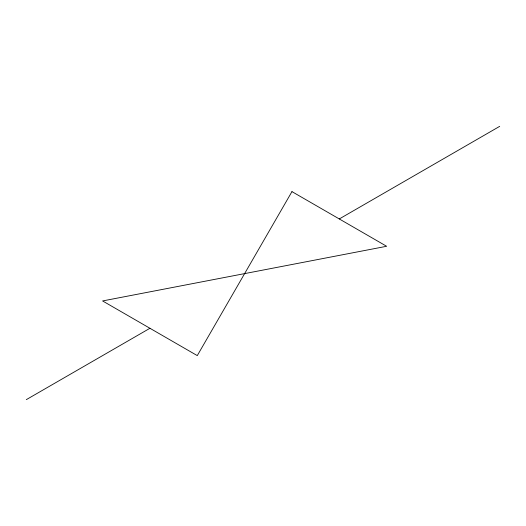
<?xml version="1.0" encoding="UTF-8"?>
<svg xmlns="http://www.w3.org/2000/svg" width="526" height="526" viewBox="0 0 526 526"><rect width="100%" height="100%" fill="white"/><g stroke="black" fill="none" stroke-linecap="round" stroke-linejoin="round"><path stroke-width="0.79" d="M26.3 399.655L149.936 328.277M339.296 218.947L499.7 126.345M291.956 191.622L197.276 355.609L102.596 300.944L386.636 246.28L291.956 191.622"/></g></svg>
